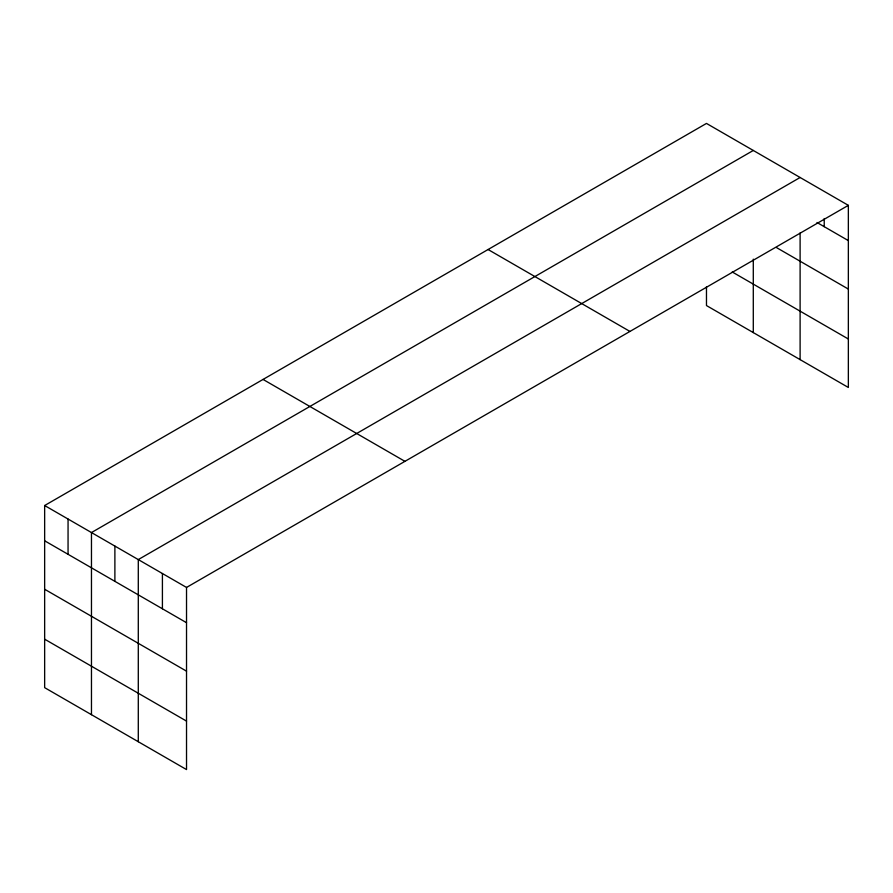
<?xml version="1.0" encoding="UTF-8"?>
<svg xmlns="http://www.w3.org/2000/svg" width="893" height="893" viewBox="0 0 893 893"><rect width="100%" height="100%" fill="white"/><g stroke="black" fill="none" stroke-linecap="round" stroke-linejoin="round"><path stroke-width="1.34" d="M44.65 505.527L186.525 587.438L186.525 769.576L44.65 687.655L44.65 505.527L706.475 123.424L848.35 205.345L848.35 387.473L706.475 305.562L706.475 286.709M753.29 150.459L91.466 532.563L91.466 714.69M800.106 177.495L138.292 559.587L138.292 741.726M186.525 587.438L848.35 205.345M816.995 222.502L848.35 240.608M776.698 247.707L848.35 289.075M732.227 271.963L848.35 339.005M488.069 249.515L629.945 331.437M263.055 379.436L404.931 461.346M44.65 540.79L186.525 622.7M44.65 589.257L186.525 671.168M44.65 639.187L186.525 721.109M824.228 218.539L824.228 226.677M800.106 232.95L800.106 359.622M753.29 259.16L753.29 332.587M162.414 573.518L162.414 608.78M114.884 546.069L114.884 581.332M68.058 519.045L68.058 554.307"/></g></svg>
